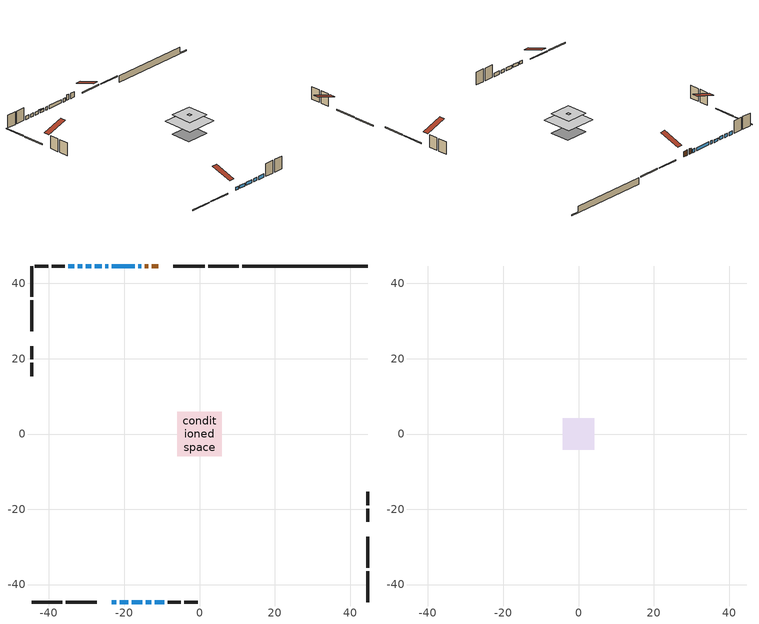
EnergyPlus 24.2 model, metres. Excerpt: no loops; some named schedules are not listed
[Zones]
conditioned space
 floor outside (Floor1 construction): -0.57,-0.57 -0.57,0.57 0.57,0.57 0.57,-0.57 z1.2
 floor adiabatic (AdiabaticFloorConstruction): -5.89,-5.89 -5.89,5.89 5.89,5.89 5.89,-5.89 z3.64
 floor foundation (Slab1 construction): -4.46,-3.86 -4.46,3.86 4.46,3.86 4.46,-3.86 z-1.24
 wall outside (RimJoist1 construction): 10.42,44.63 2.27,44.63 / -44.63,-44.63 -36.47,-44.63 / -44.63,44.63 -44.63,36.47 / 44.63,-44.63 44.63,-36.47 z1.2:1.5
 wall outside (RimJoist2 construction): 1.34,44.63 -6.92,44.63 / -35.54,-44.63 -27.29,-44.63 / -44.63,35.54 -44.63,27.29 / 44.63,-35.54 44.63,-27.29 z1.2:1.5
 wall outside (AdiabaticWallConstruction 1): -10.92,44.63 -12.64,44.63 / -13.57,44.63 -14.48,44.63 z1.2:3.23
 wall outside (AdiabaticWallConstruction): -23.28,-44.63 -22.14,-44.63 / -21.21,-44.63 -18.92,-44.63 / -15.41,44.63 -16.33,44.63 / -17.25,44.63 -23.35,44.63 / -24.28,44.63 -25.05,44.63 / -17.99,-44.63 -15.25,-44.63 / -14.32,-44.63 -12.8,-44.63 / -11.87,-44.63 -9.33,-44.63 / -28.73,44.63 -30.26,44.63 / -31.18,44.63 -32.41,44.63 / -33.33,44.63 -34.86,44.63 z1.2:2.42; -25.97,44.63 -27.8,44.63 z1.2:2.12
 wall outside (Wall1 construction): -35.79,44.63 -39.23,44.63 / -8.4,-44.63 -4.95,-44.63 / -44.63,23.28 -44.63,19.83 / 44.63,-23.28 44.63,-19.83 z1.2:6.08
 wall outside (Wall2 construction): -40.16,44.63 -43.7,44.63 / -4.02,-44.63 -0.49,-44.63 / -44.63,18.9 -44.63,15.37 / 44.63,-18.9 44.63,-15.37 z1.2:6.08
 wall foundation (FoundationWall1 construction): 11.35,44.63,-1.24 11.35,44.63,1.2 41.3,44.63,1.2 41.3,44.63,-0.86 44.63,44.63,-0.86 44.63,44.63,-1.24
 window (WindowConstruction): -23.28,-44.63 -22.14,-44.63 z1.2:2.42
 window (WindowConstruction 6): -21.21,-44.63 -18.92,-44.63 z1.2:2.42
 window (WindowConstruction 7): -15.41,44.63 -16.33,44.63 z1.2:2.42
 window (WindowConstruction 8): -17.26,44.63 -23.35,44.63 z1.2:2.42
 window (WindowConstruction 9): -24.28,44.63 -25.05,44.63 z1.2:2.42
 window (WindowConstruction 10): -17.99,-44.63 -15.25,-44.63 z1.2:2.42
 window (WindowConstruction 11): -25.97,44.63 -27.8,44.63 z1.2:2.11
 window (WindowConstruction 1): -14.32,-44.63 -12.8,-44.63 z1.2:2.42
 window (WindowConstruction 2): -11.87,-44.63 -9.33,-44.63 z1.2:2.42
 window (WindowConstruction 3): -28.73,44.63 -30.26,44.63 z1.2:2.42
 window (WindowConstruction 4): -31.19,44.63 -32.4,44.63 z1.2:2.42
 window (WindowConstruction 5): -33.33,44.63 -34.86,44.63 z1.2:2.42
 door (Door): -10.92,44.63 -12.64,44.63 z1.2:3.23
 door (Door 1): -13.57,44.63 -14.48,44.63 z1.2:3.23
 ceiling adiabatic (AdiabaticFloorConstruction): 5.89,-5.89 5.89,5.89 -5.89,5.89 -5.89,-5.89 z3.64
attic - vented
 floor to conditioned space (Floor2 construction Reversed): -0.57,-0.57 -0.57,0.57 0.57,0.57 0.57,-0.57 z6.08
 floor to conditioned space (Floor3 construction Reversed): -4.15,-4.15 -4.15,4.15 4.15,4.15 4.15,-4.15 z6.08
 roof outside (Roof1 construction): -10,44.63,6.08 -10,36.47,8.8 -7.85,36.47,8.8 -7.85,44.63,6.08; -24.21,-44.63,6.08 -24.21,-36.47,8.8 -26.36,-36.47,8.8 -26.36,-44.63,6.08; -44.63,24.21,6.08 -36.47,24.21,8.8 -36.47,26.36,8.8 -44.63,26.36,6.08; 44.63,-24.21,6.08 36.47,-24.21,8.8 36.47,-26.36,8.8 44.63,-26.36,6.08
shading: -27.9,44.63 -25.87,44.63 -25.87,45.06 -27.9,45.06 z2.21
[Building]
Building 1: Terrain=Suburbs
[Site:Location]
Vancouver Intl AP_BC: Latitude {deg}=49.19; Longitude {deg}=-123.18; Time Zone {hr}=-8; Elevation {m}=4; Keep Site Location Information=Yes
[Site:GroundTemperature:Shallow]
8.06451, 6.96315, 6.87495, 7.3976, 9.49575, 11.5841, 13.3946, 14.5416, 14.639, 13.7062, 11.9418, 9.91751
[Site:WaterMainsTemperature]
Calculation Method=Schedule; Temperature Schedule=mains temperature schedule
[Material] Roughness=Rough; Thermal Absorptance=0.9
Name | Thickness {m} | Conductivity {W/m-K} | Density {kg/m3} | Specific Heat {J/kg-K} | Solar Absorptance | Visible Absorptance
asphalt or fiberglass shingles | 0.00635 | 0.162714 | 1121.4 | 1465.45 | 0.4 | 0.4
ceiling loosefill ins | 0.0846667 | 0.0480833 | 16.02 | 1046.75 | 0.7 | 0.7
ceiling stud and cavity | 0.1397 | 0.0951285 | 65.682 | 1177.47 | 0.7 | 0.7
ceiling stud and cavity 1 | 0.1397 | 0.0974658 | 65.682 | 1177.47 | 0.7 | 0.7
concrete 4.0 in. | 0.1016 | 1.803125 | 2242.8 | 837.4 | 0.7 | 0.7
concrete 8.0 in. | 0.2032 | 1.803125 | 2242.8 | 837.4 | 0.7 | 0.7
door material | 0.04445 | 0.0451087 | 512.64 | 1214.23 | 0.7 | 0.7
exterior vertical ins | 0.0442575 | 0.029427 | 32.04 | 1214.23 | 0.7 | 0.7
floor covering | 0.0127 | 0.0433444 | 54.468 | 1339.84 | 0.6 | 0.6
floor rigid ins | 0.051816 | 0.029427 | 32.04 | 1214.23 | 0.7 | 0.7
floor rigid ins 1; wall rigid ins | 0.512978 | 0.029427 | 32.04 | 1214.23 | 0.7 | 0.7
floor stud and cavity | 0.1397 | 0.0923391 | 92.3553 | 1139.71 | 0.7 | 0.7
floor stud and cavity 1 | 0.1397 | 1.75129 | 37.0049 | 1207.88 | 0.7 | 0.7
furniture material conditioned space 1 | 0.1524 | 0.115458 | 640.8 | 1214.23 | 0.6 | 0.6
gypsum board | 0.0127 | 0.160291 | 801 | 837.4 | 0.6 | 0.6
gypsum board 1 | 0.0127 | 0.160291 | 801 | 837.4 | 0.7 | 0.7
osb sheathing 0.5 in. | 0.0127 | 0.115458 | 512.64 | 1214.23 | 0.7 | 0.7
osb sheathing 0.75 in. | 0.01905 | 0.115458 | 512.64 | 1214.23 | 0.7 | 0.7
osb sheathing 2.0 in. | 0.0508 | 0.115458 | 512.64 | 1214.23 | 0.7 | 0.7
rim joist stud and cavity | 0.0508 | 0.0310022 | 125.044 | 1163.47 | 0.6 | 0.6
rim joist stud and cavity 1 | 0.0508 | 0.0495211 | 125.044 | 1163.47 | 0.6 | 0.6
slab rigid ins | 0.0619403 | 0.029427 | 32.04 | 1214.23 | 0.7 | 0.7
wall stud and cavity | 0.1397 | 0.100429 | 139.0536 | 1170.24 | 0.7 | 0.7
wall stud and cavity 1 | 0.1397 | 0.101716 | 139.0536 | 1170.24 | 0.7 | 0.7
wall stud and cavity 2 | 0.0889 | 0.380278 | 52.3479 | 1209.89 | 0.7 | 0.7
wall stud and cavity 3 | 0.0889 | 0.391764 | 83.0341 | 1211.67 | 0.7 | 0.7
wood siding | 0.0254 | 0.102417 | 544.68 | 1172.36 | 0.4 | 0.4
wood siding 1; wood siding 2; wood siding 3 | 0.0254 | 0.102417 | 544.68 | 1172.36 | 0.7 | 0.7
[WindowMaterial:SimpleGlazingSystem]
Name | U-Factor {W/m2-K} | Solar Heat Gain Coefficient
WindowMaterial | 3.7259 | 0.69
WindowMaterial 1 | 4.0064 | 0.67
WindowMaterial 2 | 3.41872 | 0.71
WindowMaterial 3 | 4.08135 | 0.67
WindowMaterial 4 | 3.58679 | 0.7
WindowMaterial 5 | 3.95529 | 0.68
WindowMaterial 6 | 3.219426 | 0.73
WindowMaterial 7 | 3.67196 | 0.7
[Construction]
AdiabaticFloorConstruction: floor stud and cavity 1, floor rigid ins 1, osb sheathing 0.75 in., floor covering
AdiabaticWallConstruction: wood siding 2, wall rigid ins, wall stud and cavity 2, gypsum board
AdiabaticWallConstruction 1: wood siding 3, wall rigid ins, wall stud and cavity 2, gypsum board
Door; Door 1: door material
Floor1 construction: floor stud and cavity, floor rigid ins, osb sheathing 0.75 in., floor covering
Floor2 construction Reversed: gypsum board, ceiling stud and cavity, ceiling loosefill ins
Floor3 construction Reversed: gypsum board, ceiling stud and cavity 1, ceiling loosefill ins
FoundationWall1 construction: concrete 8.0 in., gypsum board 1
furniture construction conditioned space 1: furniture material conditioned space 1
PartitionWallConstruction: gypsum board, wall stud and cavity 3, gypsum board
RimJoist1 construction: wood siding 1, osb sheathing 2.0 in., rim joist stud and cavity
RimJoist2 construction: wood siding 1, osb sheathing 2.0 in., rim joist stud and cavity 1
Roof1 construction: asphalt or fiberglass shingles
Slab1 construction: slab rigid ins, concrete 4.0 in.
Wall1 construction: wood siding, osb sheathing 0.5 in., wall stud and cavity, gypsum board
Wall2 construction: wood siding, osb sheathing 0.5 in., wall stud and cavity 1, gypsum board
WindowConstruction; WindowConstruction 6: WindowMaterial
WindowConstruction 1; WindowConstruction 3; WindowConstruction 9: WindowMaterial 1
WindowConstruction 10; WindowConstruction 11: WindowMaterial 7
WindowConstruction 2: WindowMaterial 2
WindowConstruction 4: WindowMaterial 3
WindowConstruction 5: WindowMaterial 4
WindowConstruction 7: WindowMaterial 5
WindowConstruction 8: WindowMaterial 6
[Zone] Multiplier=1; Part of Total Floor Area=Yes
Name | Volume {m3}
attic - vented | 30.9597
conditioned space | 549.1
[Space]
Name | Zone | Volume {m3}
attic - vented 1 | attic - vented | 30.9597
conditioned space 1 | conditioned space | 549.1
[ZoneInfiltration:EffectiveLeakageArea]
infil attic - vented 1: Zone or Space=attic - vented 1; Schedule=Always On Discrete; Effective Air Leakage Area {cm2}=2902.34; Stack Coefficient=0.00018908; Wind Coefficient=9.29058e-06
[ZoneMixing]
whole house fan mix: Zone or Space=attic - vented; Schedule=Always On Continuous; Design Flow Rate Calculation Method=Flow/Zone; Design Flow Rate {m3/s}=0; Source Zone or Space=conditioned space
[SurfaceProperty:ExposedFoundationPerimeter]
Slab1: Exposed Perimeter Calculation Method=TotalExposedPerimeter; Total Exposed Perimeter {m}=33.275
[InternalMass] Zone or ZoneList=conditioned space; Space or SpaceList=conditioned space 1
Name | Construction | Surface Area {m2}
furniture mass conditioned space 1 | furniture construction conditioned space 1 | 83.6558
partition wall mass | PartitionWallConstruction | 209.139
[Lights]
interior lighting: Zone or ZoneList or Space or SpaceList=conditioned space 1; Schedule=interior lighting schedule; Design Level Calculation Method=LightingLevel; Lighting Level {W}=343.2; Return Air Fraction=0; Fraction Radiant=0.6; Fraction Visible=0.2; Fraction Replaceable=1
[People]
occupants: Zone or ZoneList or Space or SpaceList=conditioned space 1; Number of People Schedule=occupants schedule; Number of People Calculation Method=People; Number of People=3; Fraction Radiant=0.314171; Sensible Heat Fraction=0.56303; Activity Level Schedule=occupants activity schedule; Carbon Dioxide Generation Rate {m3/s-W}=0; Enable ASHRAE 55 Comfort Warnings=No; Mean Radiant Temperature Calculation Type=EnclosureAveraged
[ElectricEquipment] Zone or ZoneList or Space or SpaceList=conditioned space 1; Design Level Calculation Method=EquipmentLevel
Name | Schedule | Design Level {W} | Fraction Latent | Fraction Radiant | Fraction Lost
clothes dryer | clothes dryer schedule | 140.772 | 0.015 | 0.081 | 0.85
clothes washer | clothes washer schedule | 32.1985 | 0.03 | 0.162 | 0.7
cooking range | cooking range schedule | 215.147 | 0.08 | 0.432 | 0.2
dishwasher | dishwasher schedule | 66.8632 | 0.3 | 0.18 | 0.4
fridge | fridge schedule | 72.9452 | 0 | 0.6 | 0
mech vent bath fan 0 | mech vent bath fan 0 schedule | 75.3 | 0 | 0 | 1
mech vent bath fan 1 | mech vent bath fan 1 schedule | 75.3 | 0 | 0 | 1
mech vent house fan | mech vent house fan schedule | 0 | 0 | 0 | 1
mech vent house fan cfis | mech vent house fan cfis schedule | 0 | 0 | 0 | 0
mech vent range fan 0 | mech vent range fan 0 schedule | 57 | 0 | 0 | 1
misc plug loads | misc plug loads schedule | 494.7 | 0.045 | 0.513 | 0.1
whole house fan | Always On Discrete | 0 | 0 | 0 | 1
[OtherEquipment] Zone or ZoneList or Space or SpaceList=conditioned space 1; Design Level Calculation Method=EquipmentLevel
Name | Fuel Type | Schedule | Design Level {W} | Fraction Latent | Fraction Radiant | Fraction Lost
clothes dryer 1 | Electricity | clothes dryer schedule | 0 | 0.015 | 0.081 | 0.85
cooking range 1 | Electricity | cooking range schedule | 0 | 0.08 | 0.432 | 0.2
general water use latent | None | general water use schedule | 62.594 | 1 | 0 | 0
general water use sensible | None | general water use schedule | -61.6891 | 0 | 0.6 | 0
mech vent house fan latent load | None | Always On Discrete | 0 | 1 | 0 | 0
mech vent house fan sensible load | None | Always On Discrete | 0 | 0 | 0 | 0
water heater energy adjustment1 | NaturalGas | Always On Discrete | 0.01 | 0 | 0 | 1
[ZoneInfiltration:DesignFlowRate] Zone or ZoneList or Space or SpaceList=conditioned space 1; Schedule=Always On Discrete; Design Flow Rate Calculation Method=Flow/Zone; Design Flow Rate {m3/s}=0
infil flow; natural vent flow; whole house fan flow
[Foundation:Kiva]
Foundation Kiva 1: Initial Indoor Air Temperature {C}=18; Wall Height Above Grade {m}=1.2; Wall Depth Below Slab {m}=0.2032; Custom Block Material Name 1=exterior vertical ins; Custom Block Depth 1 {m}=2.43998; Custom Block X Position 1 {m}=0.2159; Custom Block Z Position 1 {m}=0
[Foundation:Kiva:Settings]
Soil Conductivity {W/m-K}=0.849921; Soil Density {kg/m3}=1842.3; Soil Specific Heat {J/kg-K}=418.7; Ground Solar Absorptivity=0.9; Ground Thermal Absorptivity=0.9; Ground Surface Roughness {m}=0.03; Far-Field Width {m}=40; Deep-Ground Boundary Condition=ZeroFlux; Deep-Ground Depth {m}=40; Minimum Cell Dimension {m}=0.2; Maximum Cell Growth Coefficient=3; Simulation Timestep=Timestep
[Exterior:Lights]
exterior lighting: Schedule=exterior lighting schedule; Design Level {W}=75.6
[Schedule:Constant]
Name | Hourly Value
Always On Continuous; mech vent house fan schedule; mech vent house fan cfis schedule; Always On Discrete | 1
occupants activity schedule | 117.228
fridge schedule | 0
[Schedule:Week:Daily]
interior lighting schedule Week Rule - Jan1-Jan27: interior lighting schedule day, interior lighting schedule day, interior lighting schedule day, interior lighting schedule day, interior lighting schedule day, interior lighting schedule day, interior lighting schedule day, interior lighting schedule default day, interior lighting schedule default day, interior lighting schedule default day, interior lighting schedule default day, interior lighting schedule default day
interior lighting schedule Week Rule - Jan28-Feb3: interior lighting schedule day, interior lighting schedule day, interior lighting schedule day, interior lighting schedule day, interior lighting schedule day 1, interior lighting schedule day 1, interior lighting schedule day 1, interior lighting schedule default day, interior lighting schedule default day, interior lighting schedule default day, interior lighting schedule default day, interior lighting schedule default day
interior lighting schedule Week Rule - Feb4-Feb24: interior lighting schedule day 1, interior lighting schedule day 1, interior lighting schedule day 1, interior lighting schedule day 1, interior lighting schedule day 1, interior lighting schedule day 1, interior lighting schedule day 1, interior lighting schedule default day, interior lighting schedule default day, interior lighting schedule default day, interior lighting schedule default day, interior lighting schedule default day
interior lighting schedule Week Rule - Feb25-Mar3: interior lighting schedule day 1, interior lighting schedule day 1, interior lighting schedule day 1, interior lighting schedule day 1, interior lighting schedule day 2, interior lighting schedule day 2, interior lighting schedule day 2, interior lighting schedule default day, interior lighting schedule default day, interior lighting schedule default day, interior lighting schedule default day, interior lighting schedule default day
interior lighting schedule Week Rule - Mar4-Mar31: interior lighting schedule day 2, interior lighting schedule day 2, interior lighting schedule day 2, interior lighting schedule day 2, interior lighting schedule day 2, interior lighting schedule day 2, interior lighting schedule day 2, interior lighting schedule default day, interior lighting schedule default day, interior lighting schedule default day, interior lighting schedule default day, interior lighting schedule default day
interior lighting schedule Week Rule - Apr1-Apr28: interior lighting schedule day 3, interior lighting schedule day 3, interior lighting schedule day 3, interior lighting schedule day 3, interior lighting schedule day 3, interior lighting schedule day 3, interior lighting schedule day 3, interior lighting schedule default day, interior lighting schedule default day, interior lighting schedule default day, interior lighting schedule default day, interior lighting schedule default day
interior lighting schedule Week Rule - Apr29-May5: interior lighting schedule day 3, interior lighting schedule day 3, interior lighting schedule day 4, interior lighting schedule day 4, interior lighting schedule day 4, interior lighting schedule day 4, interior lighting schedule day 4, interior lighting schedule default day, interior lighting schedule default day, interior lighting schedule default day, interior lighting schedule default day, interior lighting schedule default day
interior lighting schedule Week Rule - May6-May26: interior lighting schedule day 4, interior lighting schedule day 4, interior lighting schedule day 4, interior lighting schedule day 4, interior lighting schedule day 4, interior lighting schedule day 4, interior lighting schedule day 4, interior lighting schedule default day, interior lighting schedule default day, interior lighting schedule default day, interior lighting schedule default day, interior lighting schedule default day
interior lighting schedule Week Rule - May27-Jun2: interior lighting schedule day 4, interior lighting schedule day 4, interior lighting schedule day 4, interior lighting schedule day 4, interior lighting schedule day 4, interior lighting schedule day 5, interior lighting schedule day 5, interior lighting schedule default day, interior lighting schedule default day, interior lighting schedule default day, interior lighting schedule default day, interior lighting schedule default day
interior lighting schedule Week Rule - Jun3-Jun30: interior lighting schedule day 5, interior lighting schedule day 5, interior lighting schedule day 5, interior lighting schedule day 5, interior lighting schedule day 5, interior lighting schedule day 5, interior lighting schedule day 5, interior lighting schedule default day, interior lighting schedule default day, interior lighting schedule default day, interior lighting schedule default day, interior lighting schedule default day
interior lighting schedule Week Rule - Jul1-Jul28: interior lighting schedule day 6, interior lighting schedule day 6, interior lighting schedule day 6, interior lighting schedule day 6, interior lighting schedule day 6, interior lighting schedule day 6, interior lighting schedule day 6, interior lighting schedule default day, interior lighting schedule default day, interior lighting schedule default day, interior lighting schedule default day, interior lighting schedule default day
interior lighting schedule Week Rule - Jul29-Aug4: interior lighting schedule day 6, interior lighting schedule day 6, interior lighting schedule day 6, interior lighting schedule day 7, interior lighting schedule day 7, interior lighting schedule day 7, interior lighting schedule day 7, interior lighting schedule default day, interior lighting schedule default day, interior lighting schedule default day, interior lighting schedule default day, interior lighting schedule default day
interior lighting schedule Week Rule - Aug5-Aug25: interior lighting schedule day 7, interior lighting schedule day 7, interior lighting schedule day 7, interior lighting schedule day 7, interior lighting schedule day 7, interior lighting schedule day 7, interior lighting schedule day 7, interior lighting schedule default day, interior lighting schedule default day, interior lighting schedule default day, interior lighting schedule default day, interior lighting schedule default day
interior lighting schedule Week Rule - Aug26-Sep1: interior lighting schedule day 7, interior lighting schedule day 7, interior lighting schedule day 7, interior lighting schedule day 7, interior lighting schedule day 7, interior lighting schedule day 7, interior lighting schedule day 8, interior lighting schedule default day, interior lighting schedule default day, interior lighting schedule default day, interior lighting schedule default day, interior lighting schedule default day
interior lighting schedule Week Rule - Sep2-Sep29: interior lighting schedule day 8, interior lighting schedule day 8, interior lighting schedule day 8, interior lighting schedule day 8, interior lighting schedule day 8, interior lighting schedule day 8, interior lighting schedule day 8, interior lighting schedule default day, interior lighting schedule default day, interior lighting schedule default day, interior lighting schedule default day, interior lighting schedule default day
interior lighting schedule Week Rule - Sep30-Oct6: interior lighting schedule day 8, interior lighting schedule day 9, interior lighting schedule day 9, interior lighting schedule day 9, interior lighting schedule day 9, interior lighting schedule day 9, interior lighting schedule day 9, interior lighting schedule default day, interior lighting schedule default day, interior lighting schedule default day, interior lighting schedule default day, interior lighting schedule default day
interior lighting schedule Week Rule - Oct7-Oct27: interior lighting schedule day 9, interior lighting schedule day 9, interior lighting schedule day 9, interior lighting schedule day 9, interior lighting schedule day 9, interior lighting schedule day 9, interior lighting schedule day 9, interior lighting schedule default day, interior lighting schedule default day, interior lighting schedule default day, interior lighting schedule default day, interior lighting schedule default day
interior lighting schedule Week Rule - Oct28-Nov3: interior lighting schedule day 9, interior lighting schedule day 9, interior lighting schedule day 9, interior lighting schedule day 9, interior lighting schedule day 10, interior lighting schedule day 10, interior lighting schedule day 10, interior lighting schedule default day, interior lighting schedule default day, interior lighting schedule default day, interior lighting schedule default day, interior lighting schedule default day
interior lighting schedule Week Rule - Nov4-Nov24: interior lighting schedule day 10, interior lighting schedule day 10, interior lighting schedule day 10, interior lighting schedule day 10, interior lighting schedule day 10, interior lighting schedule day 10, interior lighting schedule day 10, interior lighting schedule default day, interior lighting schedule default day, interior lighting schedule default day, interior lighting schedule default day, interior lighting schedule default day
interior lighting schedule Week Rule - Nov25-Dec1: interior lighting schedule day 10, interior lighting schedule day 10, interior lighting schedule day 10, interior lighting schedule day 10, interior lighting schedule day 10, interior lighting schedule day 10, interior lighting schedule day 11, interior lighting schedule default day, interior lighting schedule default day, interior lighting schedule default day, interior lighting schedule default day, interior lighting schedule default day
interior lighting schedule Week Rule - Dec2-Dec31: interior lighting schedule day 11, interior lighting schedule day 11, interior lighting schedule day 11, interior lighting schedule day 11, interior lighting schedule day 11, interior lighting schedule day 11, interior lighting schedule day 11, interior lighting schedule default day, interior lighting schedule default day, interior lighting schedule default day, interior lighting schedule default day, interior lighting schedule default day
occupants schedule Week Rule - Jan1-Dec31: occupants schedule day, occupants schedule day, occupants schedule day, occupants schedule day, occupants schedule day, occupants schedule day, occupants schedule day, occupants schedule default day, occupants schedule default day, occupants schedule default day, occupants schedule default day, occupants schedule default day
clothes dryer schedule Week Rule - Jan1-Dec31: clothes dryer schedule day, clothes dryer schedule day, clothes dryer schedule day, clothes dryer schedule day, clothes dryer schedule day, clothes dryer schedule day, clothes dryer schedule day, clothes dryer schedule default day, clothes dryer schedule default day, clothes dryer schedule default day, clothes dryer schedule default day, clothes dryer schedule default day
clothes washer schedule Week Rule - Jan1-Dec31: clothes washer schedule day, clothes washer schedule day, clothes washer schedule day, clothes washer schedule day, clothes washer schedule day, clothes washer schedule day, clothes washer schedule day, clothes washer schedule default day, clothes washer schedule default day, clothes washer schedule default day, clothes washer schedule default day, clothes washer schedule default day
cooking range schedule Week Rule - Jan1-Dec31: cooking range schedule day, cooking range schedule day, cooking range schedule day, cooking range schedule day, cooking range schedule day, cooking range schedule day, cooking range schedule day, cooking range schedule default day, cooking range schedule default day, cooking range schedule default day, cooking range schedule default day, cooking range schedule default day
dishwasher schedule Week Rule - Jan1-Dec31: dishwasher schedule day, dishwasher schedule day, dishwasher schedule day, dishwasher schedule day, dishwasher schedule day, dishwasher schedule day, dishwasher schedule day, dishwasher schedule default day, dishwasher schedule default day, dishwasher schedule default day, dishwasher schedule default day, dishwasher schedule default day
mech vent bath fan 0 schedule Week Rule - Jan1-Dec31: mech vent bath fan 0 schedule day, mech vent bath fan 0 schedule day, mech vent bath fan 0 schedule day, mech vent bath fan 0 schedule day, mech vent bath fan 0 schedule day, mech vent bath fan 0 schedule day, mech vent bath fan 0 schedule day, mech vent bath fan 0 schedule default day, mech vent bath fan 0 schedule default day, mech vent bath fan 0 schedule default day, mech vent bath fan 0 schedule default day, mech vent bath fan 0 schedule default day
mech vent bath fan 1 schedule Week Rule - Jan1-Dec31: mech vent bath fan 1 schedule day, mech vent bath fan 1 schedule day, mech vent bath fan 1 schedule day, mech vent bath fan 1 schedule day, mech vent bath fan 1 schedule day, mech vent bath fan 1 schedule day, mech vent bath fan 1 schedule day, mech vent bath fan 1 schedule default day, mech vent bath fan 1 schedule default day, mech vent bath fan 1 schedule default day, mech vent bath fan 1 schedule default day, mech vent bath fan 1 schedule default day
mech vent range fan 0 schedule Week Rule - Jan1-Dec31: mech vent range fan 0 schedule day, mech vent range fan 0 schedule day, mech vent range fan 0 schedule day, mech vent range fan 0 schedule day, mech vent range fan 0 schedule day, mech vent range fan 0 schedule day, mech vent range fan 0 schedule day, mech vent range fan 0 schedule default day, mech vent range fan 0 schedule default day, mech vent range fan 0 schedule default day, mech vent range fan 0 schedule default day, mech vent range fan 0 schedule default day
misc plug loads schedule Week Rule - Jan1-Dec31: misc plug loads schedule day, misc plug loads schedule day, misc plug loads schedule day, misc plug loads schedule day, misc plug loads schedule day, misc plug loads schedule day, misc plug loads schedule day, misc plug loads schedule default day, misc plug loads schedule default day, misc plug loads schedule default day, misc plug loads schedule default day, misc plug loads schedule default day
general water use schedule Week Rule - Jan1-Dec31: general water use schedule day, general water use schedule day, general water use schedule day, general water use schedule day, general water use schedule day, general water use schedule day, general water use schedule day, general water use schedule default day, general water use schedule default day, general water use schedule default day, general water use schedule default day, general water use schedule default day
exterior lighting schedule Week Rule - Jan1-Jan27: exterior lighting schedule day, exterior lighting schedule day, exterior lighting schedule day, exterior lighting schedule day, exterior lighting schedule day, exterior lighting schedule day, exterior lighting schedule day, exterior lighting schedule default day, exterior lighting schedule default day, exterior lighting schedule default day, exterior lighting schedule default day, exterior lighting schedule default day
exterior lighting schedule Week Rule - Jan28-Feb3: exterior lighting schedule day, exterior lighting schedule day, exterior lighting schedule day, exterior lighting schedule day, exterior lighting schedule day 1, exterior lighting schedule day 1, exterior lighting schedule day 1, exterior lighting schedule default day, exterior lighting schedule default day, exterior lighting schedule default day, exterior lighting schedule default day, exterior lighting schedule default day
exterior lighting schedule Week Rule - Feb4-Feb24: exterior lighting schedule day 1, exterior lighting schedule day 1, exterior lighting schedule day 1, exterior lighting schedule day 1, exterior lighting schedule day 1, exterior lighting schedule day 1, exterior lighting schedule day 1, exterior lighting schedule default day, exterior lighting schedule default day, exterior lighting schedule default day, exterior lighting schedule default day, exterior lighting schedule default day
exterior lighting schedule Week Rule - Feb25-Mar3: exterior lighting schedule day 1, exterior lighting schedule day 1, exterior lighting schedule day 1, exterior lighting schedule day 1, exterior lighting schedule day 2, exterior lighting schedule day 2, exterior lighting schedule day 2, exterior lighting schedule default day, exterior lighting schedule default day, exterior lighting schedule default day, exterior lighting schedule default day, exterior lighting schedule default day
exterior lighting schedule Week Rule - Mar4-Mar31: exterior lighting schedule day 2, exterior lighting schedule day 2, exterior lighting schedule day 2, exterior lighting schedule day 2, exterior lighting schedule day 2, exterior lighting schedule day 2, exterior lighting schedule day 2, exterior lighting schedule default day, exterior lighting schedule default day, exterior lighting schedule default day, exterior lighting schedule default day, exterior lighting schedule default day
exterior lighting schedule Week Rule - Apr1-Apr28: exterior lighting schedule day 3, exterior lighting schedule day 3, exterior lighting schedule day 3, exterior lighting schedule day 3, exterior lighting schedule day 3, exterior lighting schedule day 3, exterior lighting schedule day 3, exterior lighting schedule default day, exterior lighting schedule default day, exterior lighting schedule default day, exterior lighting schedule default day, exterior lighting schedule default day
exterior lighting schedule Week Rule - Apr29-May5: exterior lighting schedule day 3, exterior lighting schedule day 3, exterior lighting schedule day 4, exterior lighting schedule day 4, exterior lighting schedule day 4, exterior lighting schedule day 4, exterior lighting schedule day 4, exterior lighting schedule default day, exterior lighting schedule default day, exterior lighting schedule default day, exterior lighting schedule default day, exterior lighting schedule default day
exterior lighting schedule Week Rule - May6-May26: exterior lighting schedule day 4, exterior lighting schedule day 4, exterior lighting schedule day 4, exterior lighting schedule day 4, exterior lighting schedule day 4, exterior lighting schedule day 4, exterior lighting schedule day 4, exterior lighting schedule default day, exterior lighting schedule default day, exterior lighting schedule default day, exterior lighting schedule default day, exterior lighting schedule default day
exterior lighting schedule Week Rule - May27-Jun2: exterior lighting schedule day 4, exterior lighting schedule day 4, exterior lighting schedule day 4, exterior lighting schedule day 4, exterior lighting schedule day 4, exterior lighting schedule day 5, exterior lighting schedule day 5, exterior lighting schedule default day, exterior lighting schedule default day, exterior lighting schedule default day, exterior lighting schedule default day, exterior lighting schedule default day
exterior lighting schedule Week Rule - Jun3-Jun30: exterior lighting schedule day 5, exterior lighting schedule day 5, exterior lighting schedule day 5, exterior lighting schedule day 5, exterior lighting schedule day 5, exterior lighting schedule day 5, exterior lighting schedule day 5, exterior lighting schedule default day, exterior lighting schedule default day, exterior lighting schedule default day, exterior lighting schedule default day, exterior lighting schedule default day
exterior lighting schedule Week Rule - Jul1-Jul28: exterior lighting schedule day 6, exterior lighting schedule day 6, exterior lighting schedule day 6, exterior lighting schedule day 6, exterior lighting schedule day 6, exterior lighting schedule day 6, exterior lighting schedule day 6, exterior lighting schedule default day, exterior lighting schedule default day, exterior lighting schedule default day, exterior lighting schedule default day, exterior lighting schedule default day
exterior lighting schedule Week Rule - Jul29-Aug4: exterior lighting schedule day 6, exterior lighting schedule day 6, exterior lighting schedule day 6, exterior lighting schedule day 7, exterior lighting schedule day 7, exterior lighting schedule day 7, exterior lighting schedule day 7, exterior lighting schedule default day, exterior lighting schedule default day, exterior lighting schedule default day, exterior lighting schedule default day, exterior lighting schedule default day
exterior lighting schedule Week Rule - Aug5-Aug25: exterior lighting schedule day 7, exterior lighting schedule day 7, exterior lighting schedule day 7, exterior lighting schedule day 7, exterior lighting schedule day 7, exterior lighting schedule day 7, exterior lighting schedule day 7, exterior lighting schedule default day, exterior lighting schedule default day, exterior lighting schedule default day, exterior lighting schedule default day, exterior lighting schedule default day
exterior lighting schedule Week Rule - Aug26-Sep1: exterior lighting schedule day 7, exterior lighting schedule day 7, exterior lighting schedule day 7, exterior lighting schedule day 7, exterior lighting schedule day 7, exterior lighting schedule day 7, exterior lighting schedule day 8, exterior lighting schedule default day, exterior lighting schedule default day, exterior lighting schedule default day, exterior lighting schedule default day, exterior lighting schedule default day
exterior lighting schedule Week Rule - Sep2-Sep29: exterior lighting schedule day 8, exterior lighting schedule day 8, exterior lighting schedule day 8, exterior lighting schedule day 8, exterior lighting schedule day 8, exterior lighting schedule day 8, exterior lighting schedule day 8, exterior lighting schedule default day, exterior lighting schedule default day, exterior lighting schedule default day, exterior lighting schedule default day, exterior lighting schedule default day
exterior lighting schedule Week Rule - Sep30-Oct6: exterior lighting schedule day 8, exterior lighting schedule day 9, exterior lighting schedule day 9, exterior lighting schedule day 9, exterior lighting schedule day 9, exterior lighting schedule day 9, exterior lighting schedule day 9, exterior lighting schedule default day, exterior lighting schedule default day, exterior lighting schedule default day, exterior lighting schedule default day, exterior lighting schedule default day
exterior lighting schedule Week Rule - Oct7-Oct27: exterior lighting schedule day 9, exterior lighting schedule day 9, exterior lighting schedule day 9, exterior lighting schedule day 9, exterior lighting schedule day 9, exterior lighting schedule day 9, exterior lighting schedule day 9, exterior lighting schedule default day, exterior lighting schedule default day, exterior lighting schedule default day, exterior lighting schedule default day, exterior lighting schedule default day
[Schedule:Year]
interior lighting schedule: interior lighting schedule Week Rule - Jan1-Jan27, 1, 1, 1, 27, interior lighting schedule Week Rule - Jan28-Feb3, 1, 28, 2, 3, interior lighting schedule Week Rule - Feb4-Feb24, 2, 4, 2, 24, interior lighting schedule Week Rule - Feb25-Mar3, 2, 25, 3, 3, interior lighting schedule Week Rule - Mar4-Mar31, 3, 4, 3, 31, interior lighting schedule Week Rule - Apr1-Apr28, 4, 1, 4, 28, interior lighting schedule Week Rule - Apr29-May5, 4, 29, 5, 5, interior lighting schedule Week Rule - May6-May26, 5, 6, 5, 26, interior lighting schedule Week Rule - May27-Jun2, 5, 27, 6, 2, interior lighting schedule Week Rule - Jun3-Jun30, 6, 3, 6, 30, interior lighting schedule Week Rule - Jul1-Jul28, 7, 1, 7, 28, interior lighting schedule Week Rule - Jul29-Aug4, 7, 29, 8, 4, interior lighting schedule Week Rule - Aug5-Aug25, 8, 5, 8, 25, interior lighting schedule Week Rule - Aug26-Sep1, 8, 26, 9, 1, interior lighting schedule Week Rule - Sep2-Sep29, 9, 2, 9, 29, interior lighting schedule Week Rule - Sep30-Oct6, 9, 30, 10, 6, interior lighting schedule Week Rule - Oct7-Oct27, 10, 7, 10, 27, interior lighting schedule Week Rule - Oct28-Nov3, 10, 28, 11, 3, interior lighting schedule Week Rule - Nov4-Nov24, 11, 4, 11, 24, interior lighting schedule Week Rule - Nov25-Dec1, 11, 25, 12, 1, interior lighting schedule Week Rule - Dec2-Dec31, 12, 2, 12, 31
occupants schedule: occupants schedule Week Rule - Jan1-Dec31, 1, 1, 12, 31
clothes dryer schedule: clothes dryer schedule Week Rule - Jan1-Dec31, 1, 1, 12, 31
clothes washer schedule: clothes washer schedule Week Rule - Jan1-Dec31, 1, 1, 12, 31
cooking range schedule: cooking range schedule Week Rule - Jan1-Dec31, 1, 1, 12, 31
dishwasher schedule: dishwasher schedule Week Rule - Jan1-Dec31, 1, 1, 12, 31
mech vent bath fan 0 schedule: mech vent bath fan 0 schedule Week Rule - Jan1-Dec31, 1, 1, 12, 31
mech vent bath fan 1 schedule: mech vent bath fan 1 schedule Week Rule - Jan1-Dec31, 1, 1, 12, 31
mech vent range fan 0 schedule: mech vent range fan 0 schedule Week Rule - Jan1-Dec31, 1, 1, 12, 31
misc plug loads schedule: misc plug loads schedule Week Rule - Jan1-Dec31, 1, 1, 12, 31
general water use schedule: general water use schedule Week Rule - Jan1-Dec31, 1, 1, 12, 31
exterior lighting schedule: exterior lighting schedule Week Rule - Jan1-Jan27, 1, 1, 1, 27, exterior lighting schedule Week Rule - Jan28-Feb3, 1, 28, 2, 3, exterior lighting schedule Week Rule - Feb4-Feb24, 2, 4, 2, 24, exterior lighting schedule Week Rule - Feb25-Mar3, 2, 25, 3, 3, exterior lighting schedule Week Rule - Mar4-Mar31, 3, 4, 3, 31, exterior lighting schedule Week Rule - Apr1-Apr28, 4, 1, 4, 28, exterior lighting schedule Week Rule - Apr29-May5, 4, 29, 5, 5, exterior lighting schedule Week Rule - May6-May26, 5, 6, 5, 26, exterior lighting schedule Week Rule - May27-Jun2, 5, 27, 6, 2, exterior lighting schedule Week Rule - Jun3-Jun30, 6, 3, 6, 30, exterior lighting schedule Week Rule - Jul1-Jul28, 7, 1, 7, 28, exterior lighting schedule Week Rule - Jul29-Aug4, 7, 29, 8, 4, exterior lighting schedule Week Rule - Aug5-Aug25, 8, 5, 8, 25, exterior lighting schedule Week Rule - Aug26-Sep1, 8, 26, 9, 1, exterior lighting schedule Week Rule - Sep2-Sep29, 9, 2, 9, 29, exterior lighting schedule Week Rule - Sep30-Oct6, 9, 30, 10, 6, exterior lighting schedule Week Rule - Oct7-Oct27, 10, 7, 10, 27, exterior lighting schedule Week Rule - Oct28-Nov3, 10, 28, 11, 3, exterior lighting schedule Week Rule - Nov4-Nov24, 11, 4, 11, 24, exterior lighting schedule Week Rule - Nov25-Dec1, 11, 25, 12, 1, exterior lighting schedule Week Rule - Dec2-Dec31, 12, 2, 12, 31
[Schedule:Compact]
mains temperature schedule: Through: 01/01, For: AllDays, Until: 24:00, 11.375, Through: 01/02, For: AllDays, Until: 24:00, 11.3367, Through: 01/03, For: AllDays, Until: 24:00, 11.2994, Through: 01/04, For: AllDays, Until: 24:00, 11.2628, Through: 01/05, For: AllDays, Until: 24:00, 11.2267, Through: 01/06, For: AllDays, Until: 24:00, 11.1917, Through: 01/07, For: AllDays, Until: 24:00, 11.1578, Through: 01/08, For: AllDays, Until: 24:00, 11.1244, Through: 01/09, For: AllDays, Until: 24:00, 11.0917, Through: 01/10, For: AllDays, Until: 24:00, 11.06, Through: 01/11, For: AllDays, Until: 24:00, 11.0289, Through: 01/12, For: AllDays, Until: 24:00, 10.9989, Through: 01/13, For: AllDays, Until: 24:00, 10.97, Through: 01/14, For: AllDays, Until: 24:00, 10.9417, Through: 01/15, For: AllDays, Until: 24:00, 10.9139, Through: 01/16, For: AllDays, Until: 24:00, 10.8878, Through: 01/17, For: AllDays, Until: 24:00, 10.8622, Through: 01/18, For: AllDays, Until: 24:00, 10.8372, Through: 01/19, For: AllDays, Until: 24:00, 10.8133, Through: 01/20, For: AllDays, Until: 24:00, 10.7906, Through: 01/21, For: AllDays, Until: 24:00, 10.7683, Through: 01/22, For: AllDays, Until: 24:00, 10.7478, Through: 01/23, For: AllDays, Until: 24:00, 10.7272, Through: 01/24, For: AllDays, Until: 24:00, 10.7083, Through: 01/25, For: AllDays, Until: 24:00, 10.69, Through: 01/26, For: AllDays, Until: 24:00, 10.6728, Through: 01/27, For: AllDays, Until: 24:00, 10.6567, Through: 01/28, For: AllDays, Until: 24:00, 10.6411, Through: 01/29, For: AllDays, Until: 24:00, 10.6267, Through: 01/30, For: AllDays, Until: 24:00, 10.6133, Through: 01/31, For: AllDays, Until: 24:00, 10.6011, Through: 02/01, For: AllDays, Until: 24:00, 10.59, Through: 02/02, For: AllDays, Until: 24:00, 10.5794, Through: 02/03, For: AllDays, Until: 24:00, 10.57, Through: 02/04, For: AllDays, Until: 24:00, 10.5617, Through: 02/05, For: AllDays, Until: 24:00, 10.5539, Through: 02/06, For: AllDays, Until: 24:00, 10.5478, Through: 02/07, For: AllDays, Until: 24:00, 10.5422, Through: 02/08, For: AllDays, Until: 24:00, 10.5378, Through: 02/09, For: AllDays, Until: 24:00, 10.5339, Through: 02/10, For: AllDays, Until: 24:00, 10.5317, Through: 02/11, For: AllDays, Until: 24:00, 10.53, Through: 02/12, For: AllDays, Until: 24:00, 10.53, Through: 02/13, For: AllDays, Until: 24:00, 10.5306, Through: 02/14, For: AllDays, Until: 24:00, 10.5317, Through: 02/15, For: AllDays, Until: 24:00, 10.5344, Through: 02/16, For: AllDays, Until: 24:00, 10.5378, Through: 02/17, For: AllDays, Until: 24:00, 10.5428, Through: 02/18, For: AllDays, Until: 24:00, 10.5483, Through: 02/19, For: AllDays, Until: 24:00, 10.5544, Through: 02/20, For: AllDays, Until: 24:00, 10.5622, Through: 02/21, For: AllDays, Until: 24:00, 10.5706, Through: 02/22, For: AllDays, Until: 24:00, 10.5806, Through: 02/23, For: AllDays, Until: 24:00, 10.5911, Through: 02/24, For: AllDays, Until: 24:00, 10.6022, Through: 02/25, For: AllDays, Until: 24:00, 10.615, Through: 02/26, For: AllDays, Until: 24:00, 10.6283, Through: 02/27, For: AllDays, Until: 24:00, 10.6428, Through: 02/28, For: AllDays, Until: 24:00, 10.6583, Through: 03/01, For: AllDays, Until: 24:00, 10.6744, Through: 03/02, For: AllDays, Until: 24:00, 10.6917, Through: 03/03, For: AllDays, Until: 24:00, 10.71, Through: 03/04, For: AllDays, Until: 24:00, 10.7294, Through: 03/05, For: AllDays, Until: 24:00, 10.7494, Through: 03/06, For: AllDays, Until: 24:00, 10.7706, Through: 03/07, For: AllDays, Until: 24:00, 10.7928, Through: 03/08, For: AllDays, Until: 24:00, 10.8161, Through: 03/09, For: AllDays, Until: 24:00, 10.84, Through: 03/10, For: AllDays, Until: 24:00, 10.8644, Through: 03/11, For: AllDays, Until: 24:00, 10.8906, Through: 03/12, For: AllDays, Until: 24:00, 10.9167, Through: 03/13, For: AllDays, Until: 24:00, 10.9444, Through: 03/14, For: AllDays, Until: 24:00, 10.9728, Through: 03/15, For: AllDays, Until: 24:00, 11.0022, Through: 03/16, For: AllDays, Until: 24:00, 11.0322, Through: 03/17, For: AllDays, Until: 24:00, 11.0633, Through: 03/18, For: AllDays, Until: 24:00, 11.095, Through: 03/19, For: AllDays, Until: 24:00, 11.1278, Through: 03/20, For: AllDays, Until: 24:00, 11.1611, Through: 03/21, For: AllDays, Until: 24:00, 11.1956, Through: 03/22, For: AllDays, Until: 24:00, 11.2306, Through: 03/23, For: AllDays, Until: 24:00, 11.2667, Through: 03/24, For: AllDays, Until: 24:00, 11.3033, Through: 03/25, For: AllDays, Until: 24:00, 11.3406, Through: 03/26, For: AllDays, Until: 24:00, 11.3789, Through: 03/27, For: AllDays, Until: 24:00, 11.4178, Through: 03/28, For: AllDays, Until: 24:00, 11.4572, Through: 03/29, For: AllDays, Until: 24:00, 11.4978, Through: 03/30, For: AllDays, Until: 24:00, 11.5389, Through: 03/31, For: AllDays, Until: 24:00, 11.5811, Through: 04/01, For: AllDays, Until: 24:00, 11.6233, Through: 04/02, For: AllDays, Until: 24:00, 11.6667, Through: 04/03, For: AllDays, Until: 24:00, 11.7106, Through: 04/04, For: AllDays, Until: 24:00, 11.755, Through: 04/05, For: AllDays, Until: 24:00, 11.8006, Through: 04/06, For: AllDays, Until: 24:00, 11.8461, Through: 04/07, For: AllDays, Until: 24:00, 11.8928, Through: 04/08, For: AllDays, Until: 24:00, 11.9394, Through: 04/09, For: AllDays, Until: 24:00, 11.9872, Through: 04/10, For: AllDays, Until: 24:00, 12.0356, Through: 04/11, For: AllDays, Until: 24:00, 12.0844, Through: 04/12, For: AllDays, Until: 24:00, 12.1333, Through: 04/13, For: AllDays, Until: 24:00, 12.1833, Through: 04/14, For: AllDays, Until: 24:00, 12.2339, Through: 04/15, For: AllDays, Until: 24:00, 12.2844, Through: 04/16, For: AllDays, Until: 24:00, 12.3361, Through: 04/17, For: AllDays, Until: 24:00, 12.3878, Through: 04/18, For: AllDays, Until: 24:00, 12.44, Through: 04/19, For: AllDays, Until: 24:00, 12.4928, Through: 04/20, For: AllDays, Until: 24:00, 12.5456, Through: 04/21, For: AllDays, Until: 24:00, 12.5994, Through: 04/22, For: AllDays, Until: 24:00, 12.6533, Through: 04/23, For: AllDays, Until: 24:00, 12.7072, Through: 04/24, For: AllDays, Until: 24:00, 12.7622, Through: 04/25, For: AllDays, Until: 24:00, 12.8172, Through: 04/26, For: AllDays, Until: 24:00, 12.8722, Through: 04/27, For: AllDays, Until: 24:00, 12.9278, Through: 04/28, For: AllDays, Until: 24:00, 12.9839, Through: 04/29, For: AllDays, Until: 24:00, 13.04, Through: 04/30, For: AllDays, Until: 24:00, 13.0961, Through: 05/01, For: AllDays, Until: 24:00, 13.1533, Through: 05/02, For: AllDays, Until: 24:00, 13.21, Through: 05/03, For: AllDays, Until: 24:00, 13.2672, Through: 05/04, For: AllDays, Until: 24:00, 13.3244, Through: 05/05, For: AllDays, Until: 24:00, 13.3817, Through: 05/06, For: AllDays, Until: 24:00, 13.4394, Through: 05/07, For: AllDays, Until: 24:00, 13.4972, Through: 05/08, For: AllDays, Until: 24:00, 13.555, Through: 05/09, For: AllDays, Until: 24:00, 13.6133, Through: 05/10, For: AllDays, Until: 24:00, 13.6711, Through: 05/11, For: AllDays, Until: 24:00, 13.7294, Through: 05/12, For: AllDays, Until: 24:00, 13.7878, Through: 05/13, For: AllDays, Until: 24:00, 13.8461, Through: 05/14, For: AllDays, Until: 24:00, 13.9044, Through: 05/15, For: AllDays, Until: 24:00, 13.9628, Through: 05/16, For: AllDays, Until: 24:00, 14.0211, Through: 05/17, For: AllDays, Until: 24:00, 14.0789, Through: 05/18, For: AllDays, Until: 24:00, 14.1372, Through: 05/19, For: AllDays, Until: 24:00, 14.1956, Through: 05/20, For: AllDays, Until: 24:00, 14.2533, Through: 05/21, For: AllDays, Until: 24:00, 14.3117, Through: 05/22, For: AllDays, Until: 24:00, 14.3694, Through: 05/23, For: AllDays, Until: 24:00, 14.4272, Through: 05/24, For: AllDays, Until: 24:00, 14.4844, Through: 05/25, For: AllDays, Until: 24:00, 14.5422, Through: 05/26, For: AllDays, Until: 24:00, 14.5994, Through: 05/27, For: AllDays, Until: 24:00, 14.6561, Through: 05/28, For: AllDays, Until: 24:00, 14.7128, Through: 05/29, For: AllDays, Until: 24:00, 14.7694, Through: 05/30, For: AllDays, Until: 24:00, 14.8261, Through: 05/31, For: AllDays, Until: 24:00, 14.8817, Through: 06/01, For: AllDays, Until: 24:00, 14.9378, Through: 06/02, For: AllDays, Until: 24:00, 14.9933, Through: 06/03, For: AllDays, Until: 24:00, 15.0483, Through: 06/04, For: AllDays, Until: 24:00, 15.1028, Through: 06/05, For: AllDays, Until: 24:00, 15.1572, Through: 06/06, For: AllDays, Until: 24:00, 15.2117, Through: 06/07, For: AllDays, Until: 24:00, 15.265, Through: 06/08, For: AllDays, Until: 24:00, 15.3183, Through: 06/09, For: AllDays, Until: 24:00, 15.3711, Through: 06/10, For: AllDays, Until: 24:00, 15.4239, Through: 06/11, For: AllDays, Until: 24:00, 15.4756, Through: 06/12, For: AllDays, Until: 24:00, 15.5272, Through: 06/13, For: AllDays, Until: 24:00, 15.5783, Through: 06/14, For: AllDays, Until: 24:00, 15.6289, Through: 06/15, For: AllDays, Until: 24:00, 15.6789, Through: 06/16, For: AllDays, Until: 24:00, 15.7283, Through: 06/17, For: AllDays, Until: 24:00, 15.7772, Through: 06/18, For: AllDays, Until: 24:00, 15.8261, Through: 06/19, For: AllDays, Until: 24:00, 15.8739, Through: 06/20, For: AllDays, Until: 24:00, 15.9211, Through: 06/21, For: AllDays, Until: 24:00, 15.9678, Through: 06/22, For: AllDays, Until: 24:00, 16.0139, Through: 06/23, For: AllDays, Until: 24:00, 16.0594, Through: 06/24, For: AllDays, Until: 24:00, 16.1044, Through: 06/25, For: AllDays, Until: 24:00, 16.1483, Through: 06/26, For: AllDays, Until: 24:00, 16.1922, Through: 06/27, For: AllDays, Until: 24:00, 16.235, Through: 06/28, For: AllDays, Until: 24:00, 16.2772, Through: 06/29, For: AllDays, Until: 24:00, 16.3183, Through: 06/30, For: AllDays, Until: 24:00, 16.3594, Through: 07/01, For: AllDays, Until: 24:00, 16.3994, Through: 07/02, For: AllDays, Until: 24:00, 16.4389, Through: 07/03, For: AllDays, Until: 24:00, 16.4772, Through: 07/04, For: AllDays, Until: 24:00, 16.515, Through: 07/05, For: AllDays, Until: 24:00, 16.5522, Through: 07/06, For: AllDays, Until: 24:00, 16.5883, Through: 07/07, For: AllDays, Until: 24:00, 16.6239, Through: 07/08, For: AllDays, Until: 24:00, 16.6583, Through: 07/09, For: AllDays, Until: 24:00, 16.6922, Through: 07/10, For: AllDays, Until: 24:00, 16.7256, Through: 07/11, For: AllDays, Until: 24:00, 16.7578, Through: 07/12, For: AllDays, Until: 24:00, 16.7889, Through: 07/13, For: AllDays, Until: 24:00, 16.8194, Through: 07/14, For: AllDays, Until: 24:00, 16.8489, Through: 07/15, For: AllDays, Until: 24:00, 16.8778, Through: 07/16, For: AllDays, Until: 24:00, 16.9056, Through: 07/17, For: AllDays, Until: 24:00, 16.9328, Through: 07/18, For: AllDays, Until: 24:00, 16.9589, Through: 07/19, For: AllDays, Until: 24:00, 16.9839, Through: 07/20, For: AllDays, Until: 24:00, 17.0083, Through: 07/21, For: AllDays, Until: 24:00, 17.0317, Through: 07/22, For: AllDays, Until: 24:00, 17.0544, Through: 07/23, For: AllDays, Until: 24:00, 17.0761, Through: 07/24, For: AllDays, Until: 24:00, 17.0967, Through: 07/25, For: AllDays, Until: 24:00, 17.1161, Through: 07/26, For: AllDays, Until: 24:00, 17.135, Through: 07/27, For: AllDays, Until: 24:00, 17.1528, Through: 07/28, For: AllDays, Until: 24:00, 17.1694, Through: 07/29, For: AllDays, Until: 24:00, 17.1856, Through: 07/30, For: AllDays, Until: 24:00, 17.2, Through: 07/31, For: AllDays, Until: 24:00, 17.2144, Through: 08/01, For: AllDays, Until: 24:00, 17.2272, Through: 08/02, For: AllDays, Until: 24:00, 17.2389, Through: 08/03, For: AllDays, Until: 24:00, 17.25, Through: 08/04, For: AllDays, Until: 24:00, 17.26, Through: 08/05, For: AllDays, Until: 24:00, 17.2689, Through: 08/06, For: AllDays, Until: 24:00, 17.2772, Through: 08/07, For: AllDays, Until: 24:00, 17.2839, Through: 08/08, For: AllDays, Until: 24:00, 17.29, Through: 08/09, For: AllDays, Until: 24:00, 17.295, Through: 08/10, For: AllDays, Until: 24:00, 17.2989, Through: 08/11, For: AllDays, Until: 24:00, 17.3022, Through: 08/12, For: AllDays, Until: 24:00, 17.3039, Through: 08/13, For: AllDays, Until: 24:00, 17.305, Through: 08/14, For: AllDays, Until: 24:00, 17.305, Through: 08/15, For: AllDays, Until: 24:00, 17.3039, Through: 08/16, For: AllDays, Until: 24:00, 17.3022, Through: 08/17, For: AllDays, Until: 24:00, 17.2989, Through: 08/18, For: AllDays, Until: 24:00, 17.295, Through: 08/19, For: AllDays, Until: 24:00, 17.29, Through: 08/20, For: AllDays, Until: 24:00, 17.2839, Through: 08/21, For: AllDays, Until: 24:00, 17.2772, Through: 08/22, For: AllDays, Until: 24:00, 17.2689, Through: 08/23, For: AllDays, Until: 24:00, 17.26, Through: 08/24, For: AllDays, Until: 24:00, 17.25, Through: 08/25, For: AllDays, Until: 24:00, 17.2394, Through: 08/26, For: AllDays, Until: 24:00, 17.2272, Through: 08/27, For: AllDays, Until: 24:00, 17.2144, Through: 08/28, For: AllDays, Until: 24:00, 17.2006, Through: 08/29, For: AllDays, Until: 24:00, 17.1856, Through: 08/30, For: AllDays, Until: 24:00, 17.1694, Through: 08/31, For: AllDays, Until: 24:00, 17.1528, Through: 09/01, For: AllDays, Until: 24:00, 17.135, Through: 09/02, For: AllDays, Until: 24:00, 17.1161, Through: 09/03, For: AllDays, Until: 24:00, 17.0967, Through: 09/04, For: AllDays, Until: 24:00, 17.0761, Through: 09/05, For: AllDays, Until: 24:00, 17.0544, Through: 09/06, For: AllDays, Until: 24:00, 17.0322, Through: 09/07, For: AllDays, Until: 24:00, 17.0089, Through: 09/08, For: AllDays, Until: 24:00, 16.9844, Through: 09/09, For: AllDays, Until: 24:00, 16.9589, Through: 09/10, For: AllDays, Until: 24:00, 16.9328, Through: 09/11, For: AllDays, Until: 24:00, 16.9061, Through: 09/12, For: AllDays, Until: 24:00, 16.8783, Through: 09/13, For: AllDays, Until: 24:00, 16.8494, Through: 09/14, For: AllDays, Until: 24:00, 16.8194, Through: 09/15, For: AllDays, Until: 24:00, 16.7894, Through: 09/16, For: AllDays, Until: 24:00, 16.7578, Through: 09/17, For: AllDays, Until: 24:00, 16.7256, Through: 09/18, For: AllDays, Until: 24:00, 16.6928, Through: 09/19, For: AllDays, Until: 24:00, 16.6589, Through: 09/20, For: AllDays, Until: 24:00, 16.6239, Through: 09/21, For: AllDays, Until: 24:00, 16.5889, Through: 09/22, For: AllDays, Until: 24:00, 16.5522, Through: 09/23, For: AllDays, Until: 24:00, 16.5156, Through: 09/24, For: AllDays, Until: 24:00, 16.4778, Through: 09/25, For: AllDays, Until: 24:00, 16.4389, Through: 09/26, For: AllDays, Until: 24:00, 16.3994, Through: 09/27, For: AllDays, Until: 24:00, 16.3594, Through: 09/28, For: AllDays, Until: 24:00, 16.3189, Through: 09/29, For: AllDays, Until: 24:00, 16.2772, Through: 09/30, For: AllDays, Until: 24:00, 16.235, Through: 10/01, For: AllDays, Until: 24:00, 16.1922, Through: 10/02, For: AllDays, Until: 24:00, 16.1489, Through: 10/03, For: AllDays, Until: 24:00, 16.1044, Through: 10/04, For: AllDays, Until: 24:00, 16.06, Through: 10/05, For: AllDays, Until: 24:00, 16.0144, Through: 10/06, For: AllDays, Until: 24:00, 15.9683, Through: 10/07, For: AllDays, Until: 24:00, 15.9217, Through: 10/08, For: AllDays, Until: 24:00, 15.8744, Through: 10/09, For: AllDays, Until: 24:00, 15.8261, Through: 10/10, For: AllDays, Until: 24:00, 15.7778, Through: 10/11, For: AllDays, Until: 24:00, 15.7289, Through: 10/12, For: AllDays, Until: 24:00, 15.6794, Through: 10/13, For: AllDays, Until: 24:00, 15.6294, Through: 10/14, For: AllDays, Until: 24:00, 15.5789, Through: 10/15, For: AllDays, Until: 24:00, 15.5278, Through: 10/16, For: AllDays, Until: 24:00, 15.4761, Through: 10/17, For: AllDays, Until: 24:00, 15.4244, Through: 10/18, For: AllDays, Until: 24:00, 15.3717, Through: 10/19, For: AllDays, Until: 24:00, 15.3189, Through: 10/20, For: AllDays, Until: 24:00, 15.2656, Through: 10/21, For: AllDays, Until: 24:00, 15.2117, Through: 10/22, For: AllDays, Until: 24:00, 15.1578, Through: 10/23, For: AllDays, Until: 24:00, 15.1033, Through: 10/24, For: AllDays, Until: 24:00, 15.0489, Through: 10/25, For: AllDays, Until: 24:00, 14.9933, Through: 10/26, For: AllDays, Until: 24:00, 14.9383, Through: 10/27, For: AllDays, Until: 24:00, 14.8822, Through: 10/28, For: AllDays, Until: 24:00, 14.8261, Through: 10/29, For: AllDays, Until: 24:00, 14.77, Through: 10/30, For: AllDays, Until: 24:00, 14.7133, Through: 10/31, For: AllDays, Until: 24:00, 14.6567, Through: 11/01, For: AllDays, Until: 24:00, 14.5994, Through: 11/02, For: AllDays, Until: 24:00, 14.5428, Through: 11/03, For: AllDays, Until: 24:00, 14.485, Through: 11/04, For: AllDays, Until: 24:00, 14.4278, Through: 11/05, For: AllDays, Until: 24:00, 14.37, Through: 11/06, For: AllDays, Until: 24:00, 14.3122, Through: 11/07, For: AllDays, Until: 24:00, 14.2539, Through: 11/08, For: AllDays, Until: 24:00, 14.1961, Through: 11/09, For: AllDays, Until: 24:00, 14.1378, Through: 11/10, For: AllDays, Until: 24:00, 14.0794, Through: 11/11, For: AllDays, Until: 24:00, 14.0217, Through: 11/12, For: AllDays, Until: 24:00, 13.9633, Through: 11/13, For: AllDays, Until: 24:00, 13.905, Through: 11/14, For: AllDays, Until: 24:00, 13.8467, Through: 11/15, For: AllDays, Until: 24:00, 13.7883, Through: 11/16, For: AllDays, Until: 24:00, 13.73, Through: 11/17, For: AllDays, Until: 24:00, 13.6717, Through: 11/18, For: AllDays, Until: 24:00, 13.6139, Through: 11/19, For: AllDays, Until: 24:00, 13.5556, Through: 11/20, For: AllDays, Until: 24:00, 13.4978, Through: 11/21, For: AllDays, Until: 24:00, 13.44, Through: 11/22, For: AllDays, Until: 24:00, 13.3822, Through: 11/23, For: AllDays, Until: 24:00, 13.325, Through: 11/24, For: AllDays, Until: 24:00, 13.2678, Through: 11/25, For: AllDays, Until: 24:00, 13.2106, Through: 11/26, For: AllDays, Until: 24:00, 13.1533, Through: 11/27, For: AllDays, Until: 24:00, 13.0967, Through: 11/28, For: AllDays, Until: 24:00, 13.0406, Through: 11/29, For: AllDays, Until: 24:00, 12.9844, Through: 11/30, For: AllDays, Until: 24:00, 12.9283, Through: 12/01, For: AllDays, Until: 24:00, 12.8728, Through: 12/02, For: AllDays, Until: 24:00, 12.8172, Through: 12/03, For: AllDays, Until: 24:00, 12.7622, Through: 12/04, For: AllDays, Until: 24:00, 12.7078, Through: 12/05, For: AllDays, Until: 24:00, 12.6533, Through: 12/06, For: AllDays, Until: 24:00, 12.5994, Through: 12/07, For: AllDays, Until: 24:00, 12.5461, Through: 12/08, For: AllDays, Until: 24:00, 12.4928, Through: 12/09, For: AllDays, Until: 24:00, 12.4406, Through: 12/10, For: AllDays, Until: 24:00, 12.3883, Through: 12/11, For: AllDays, Until: 24:00, 12.3361, Through: 12/12, For: AllDays, Until: 24:00, 12.285, Through: 12/13, For: AllDays, Until: 24:00, 12.2339, Through: 12/14, For: AllDays, Until: 24:00, 12.1839, Through: 12/15, For: AllDays, Until: 24:00, 12.1339, Through: 12/16, For: AllDays, Until: 24:00, 12.0844, Through: 12/17, For: AllDays, Until: 24:00, 12.0361, Through: 12/18, For: AllDays, Until: 24:00, 11.9878, Through: 12/19, For: AllDays, Until: 24:00, 11.94, Through: 12/20, For: AllDays, Until: 24:00, 11.8933, Through: 12/21, For: AllDays, Until: 24:00, 11.8467, Through: 12/22, For: AllDays, Until: 24:00, 11.8006, Through: 12/23, For: AllDays, Until: 24:00, 11.7556, Through: 12/24, For: AllDays, Until: 24:00, 11.7111, Through: 12/25, For: AllDays, Until: 24:00, 11.6672, Through: 12/26, For: AllDays, Until: 24:00, 11.6239, Through: 12/27, For: AllDays, Until: 24:00, 11.5811, Through: 12/28, For: AllDays, Until: 24:00, 11.5394, Through: 12/29, For: AllDays, Until: 24:00, 11.4983, Through: 12/30, For: AllDays, Until: 24:00, 11.4578, Through: 12/31, For: AllDays, Until: 24:00, 11.4183
